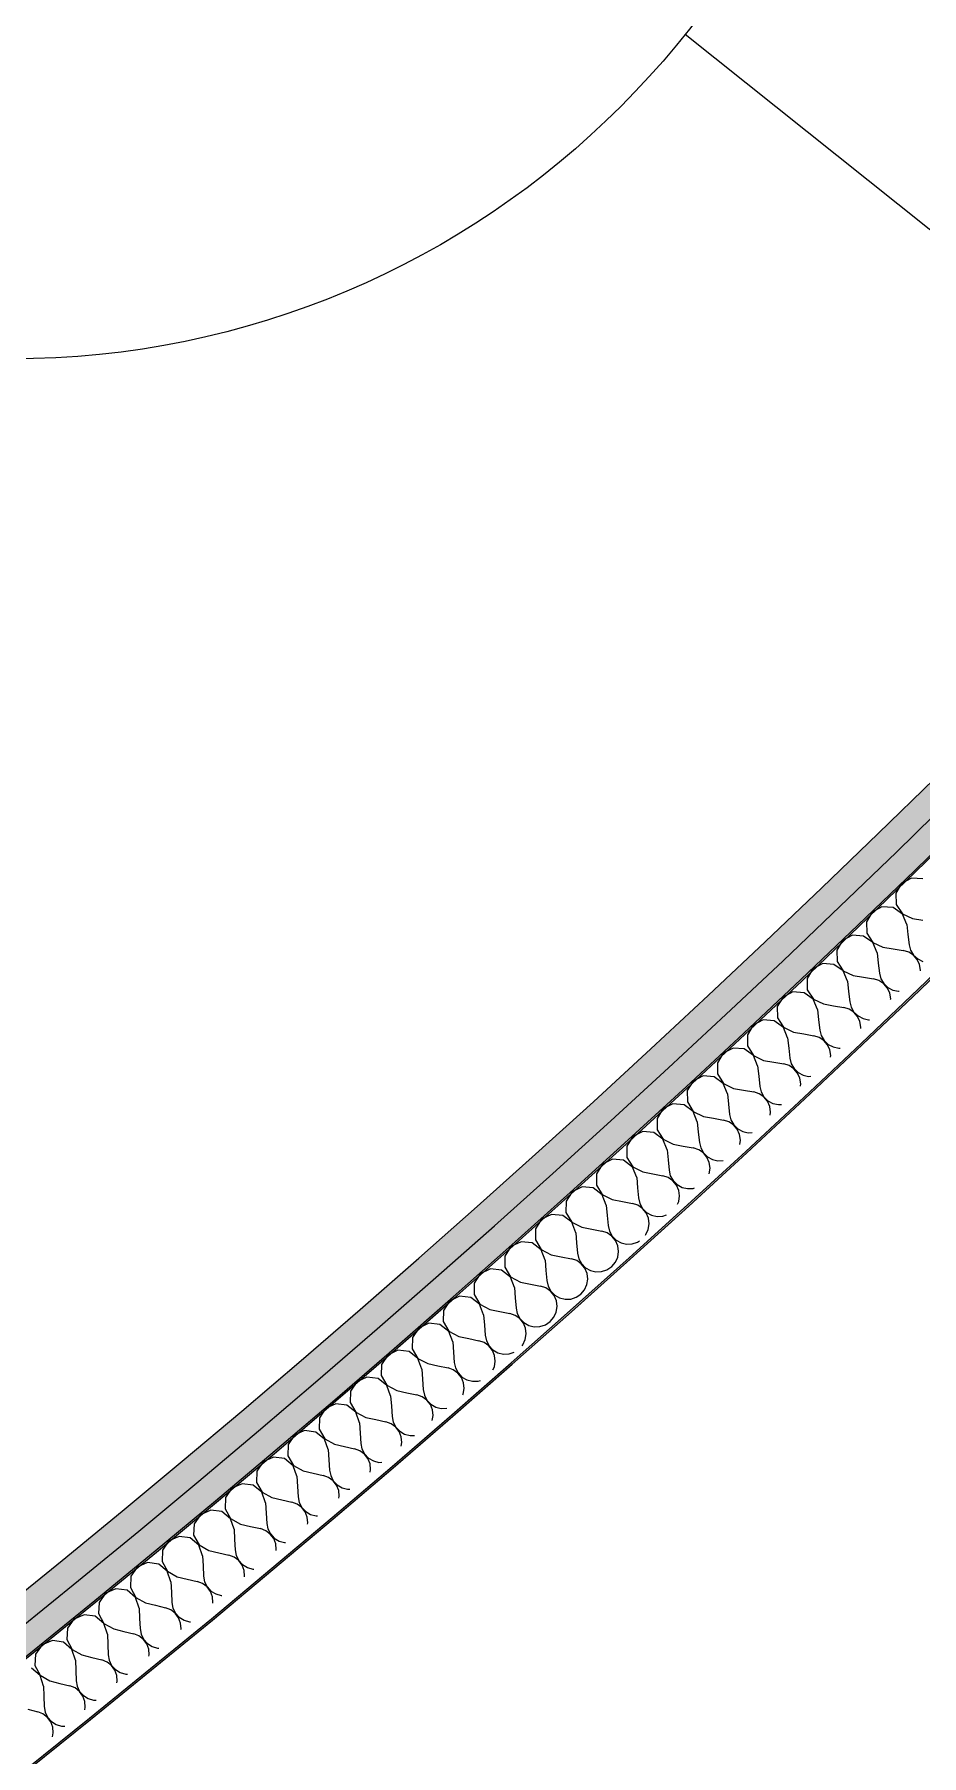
# Model space of a CAD drawing. Header units: millimetres. Extents: x -50172 to 90294, y -80883 to 25069.
# Drawn here: x -22221 to -21706, y -49267 to -48268 of the extents above; entities that cross this region are included whole.
import ezdxf
from ezdxf.enums import TextEntityAlignment as Align

# ---------------------------------------------------------------- set-up
doc = ezdxf.new("R2010")
doc.units = ezdxf.units.MM
doc.header["$MEASUREMENT"] = 0
doc.linetypes.add('Double Dashed', pattern=[1093.611073, 529.166651, -211.666656, 141.111112, -211.666656])
doc.layers.add('New_A-15-MG_Structural_Grid_Phase_2', color=7, linetype='Continuous')
doc.layers.add('New_A-25-M_Wall_Int', color=7, linetype='Continuous')
for name, color, linetype, lineweight, true_color in [('New_A-15-MG_Structural_Grid_Phase_2_Pen_No__222', 7, 'Continuous', 13, 0x65af33), ('New_A-25-M_Wall_Int_Pen_No__107', 7, 'Continuous', 15, 0xa6a6a6), ('New_A-25-M_Wall_Int_Pen_No__81', 7, 'Continuous', 20, 0x6a6a6a)]:
    doc.layers.add(name, color=color, linetype=linetype, lineweight=lineweight, true_color=true_color)
doc.layers.add('New_A-25-M_Wall_Int_Pen_No__1', color=7, linetype='Continuous', lineweight=13)
doc.layers.add('New_A-25-M_Wall_Int_Pen_No__150', color=7, linetype='Continuous', lineweight=0)
doc.styles.add('GENERATED_STYLE_4', font='')
doc.styles.get('GENERATED_STYLE_4').set_extended_font_data('Swis721 BT')

# ---------------------------------------------------------------- blocks, each defined once
blk = doc.blocks.new('*X403')
at = {"layer": 'New_A-25-M_Wall_Int_Pen_No__150', "linetype": 'Continuous'}
for p, q in [((-21717.86, -48760.77), (-21721.12, -48766.4)), ((-21712.12, -48757.7), (-21717.86, -48760.77)), ((-21705.63, -48758.09), (-21712.12, -48757.7)), ((-21729.24, -48774.24), (-21734.98, -48777.3)), ((-21722.75, -48774.65), (-21729.24, -48774.24)), ((-21717.44, -48778.41), (-21722.75, -48774.65)), ((-21721.12, -48766.4), (-21720.94, -48772.91)), ((-21720.94, -48772.91), (-21717.37, -48778.35)), ((-21734.98, -48777.3), (-21738.26, -48782.92)), ((-21738.26, -48782.92), (-21738.1, -48789.42)), ((-21714.9, -48784.41), (-21717.44, -48778.41)), ((-21717.37, -48778.35), (-21711.47, -48781.09)), ((-21714.9, -48784.41), (-21714.17, -48790.32)), ((-21711.47, -48781.09), (-21705.58, -48782.03)), ((-21752.16, -48793.77), (-21755.45, -48799.38)), ((-21746.41, -48790.73), (-21752.16, -48793.77)), ((-21739.92, -48791.16), (-21746.41, -48790.73)), ((-21734.62, -48794.94), (-21739.92, -48791.16)), ((-21738.1, -48789.42), (-21734.55, -48794.87)), ((-21732.1, -48800.94), (-21734.62, -48794.94)), ((-21734.55, -48794.87), (-21728.66, -48797.64)), ((-21714.17, -48790.32), (-21713.45, -48796.23)), ((-21755.45, -48799.38), (-21755.32, -48805.88)), ((-21732.1, -48800.94), (-21731.39, -48806.86)), ((-21728.66, -48797.64), (-21722.78, -48798.59)), ((-21722.78, -48798.59), (-21716.9, -48799.55)), ((-21713.75, -48800.51), (-21716.9, -48799.55)), ((-21711, -48802.3), (-21713.75, -48800.51)), ((-21713.45, -48796.23), (-21712.61, -48799.41)), ((-21712.61, -48799.41), (-21710.93, -48802.23)), ((-21708.84, -48804.78), (-21711, -48802.3)), ((-21710.93, -48802.23), (-21708.54, -48804.49)), ((-21707.44, -48807.75), (-21708.84, -48804.78)), ((-21708.54, -48804.49), (-21705.62, -48806)), ((-21769.39, -48810.19), (-21772.7, -48815.78)), ((-21763.63, -48807.16), (-21769.39, -48810.19)), ((-21757.14, -48807.62), (-21763.63, -48807.16)), ((-21751.85, -48811.41), (-21757.14, -48807.62)), ((-21755.32, -48805.88), (-21751.78, -48811.34)), ((-21749.35, -48817.42), (-21751.85, -48811.41)), ((-21751.78, -48811.34), (-21745.9, -48814.13)), ((-21745.9, -48814.13), (-21740.02, -48815.1)), ((-21740.02, -48815.1), (-21734.14, -48816.07)), ((-21731.39, -48806.86), (-21730.69, -48812.77)), ((-21730.69, -48812.77), (-21729.86, -48815.95)), ((-21706.91, -48811), (-21707.44, -48807.75)), ((-21706.96, -48811.42), (-21706.91, -48811)), ((-21780.9, -48823.54), (-21786.67, -48826.55)), ((-21774.41, -48824.02), (-21780.9, -48823.54)), ((-21769.14, -48827.83), (-21774.41, -48824.02)), ((-21772.7, -48815.78), (-21772.58, -48822.29)), ((-21772.58, -48822.29), (-21769.07, -48827.76)), ((-21749.35, -48817.42), (-21748.66, -48823.34)), ((-21748.66, -48823.34), (-21747.98, -48829.26)), ((-21731, -48817.05), (-21734.14, -48816.07)), ((-21728.25, -48818.85), (-21731, -48817.05)), ((-21729.86, -48815.95), (-21728.18, -48818.78)), ((-21726.1, -48821.33), (-21728.25, -48818.85)), ((-21728.18, -48818.78), (-21725.8, -48821.04)), ((-21724.71, -48824.31), (-21726.1, -48821.33)), ((-21725.8, -48821.04), (-21722.89, -48822.56)), ((-21724.2, -48827.56), (-21724.71, -48824.31)), ((-21722.89, -48822.56), (-21719.67, -48823.23)), ((-21719.67, -48823.23), (-21719.22, -48823.19)), ((-21786.67, -48826.55), (-21790, -48832.13)), ((-21790, -48832.13), (-21789.9, -48838.64)), ((-21766.66, -48833.84), (-21769.14, -48827.83)), ((-21769.07, -48827.76), (-21763.19, -48830.56)), ((-21766.66, -48833.84), (-21765.99, -48839.76)), ((-21763.19, -48830.56), (-21757.32, -48831.56)), ((-21757.32, -48831.56), (-21751.44, -48832.55)), ((-21748.31, -48833.53), (-21751.44, -48832.55)), ((-21745.56, -48835.34), (-21748.31, -48833.53)), ((-21747.98, -48829.26), (-21747.16, -48832.44)), ((-21747.16, -48832.44), (-21745.49, -48835.27)), ((-21743.42, -48837.83), (-21745.56, -48835.34)), ((-21745.49, -48835.27), (-21743.12, -48837.54)), ((-21724.25, -48828.03), (-21724.2, -48827.56)), ((-21804, -48842.85), (-21807.35, -48848.43)), ((-21798.22, -48839.87), (-21804, -48842.85)), ((-21791.74, -48840.36), (-21798.22, -48839.87)), ((-21786.47, -48844.19), (-21791.74, -48840.36)), ((-21789.9, -48838.64), (-21786.4, -48844.12)), ((-21784.02, -48850.21), (-21786.47, -48844.19)), ((-21786.4, -48844.12), (-21780.54, -48846.94)), ((-21765.99, -48839.76), (-21765.32, -48845.69)), ((-21742.04, -48840.81), (-21743.42, -48837.83)), ((-21743.12, -48837.54), (-21740.21, -48839.07)), ((-21741.53, -48844.06), (-21742.04, -48840.81)), ((-21741.61, -48844.71), (-21741.53, -48844.06)), ((-21740.21, -48839.07), (-21736.99, -48839.75)), ((-21736.99, -48839.75), (-21736.41, -48839.7)), ((-21807.35, -48848.43), (-21807.28, -48854.93)), ((-21807.28, -48854.93), (-21803.79, -48860.43)), ((-21784.02, -48850.21), (-21783.36, -48856.14)), ((-21780.54, -48846.94), (-21774.67, -48847.96)), ((-21774.67, -48847.96), (-21768.8, -48848.96)), ((-21765.66, -48849.96), (-21768.8, -48848.96)), ((-21762.92, -48851.78), (-21765.66, -48849.96)), ((-21765.32, -48845.69), (-21764.51, -48848.87)), ((-21764.51, -48848.87), (-21762.85, -48851.71)), ((-21760.79, -48854.27), (-21762.92, -48851.78)), ((-21762.85, -48851.71), (-21760.49, -48853.99)), ((-21759.42, -48857.26), (-21760.79, -48854.27)), ((-21760.49, -48853.99), (-21757.58, -48855.52)), ((-21757.58, -48855.52), (-21754.37, -48856.21)), ((-21821.39, -48859.1), (-21824.75, -48864.67)), ((-21824.75, -48864.67), (-21824.7, -48871.17)), ((-21815.6, -48856.14), (-21821.39, -48859.1)), ((-21809.11, -48856.65), (-21815.6, -48856.14)), ((-21803.86, -48860.5), (-21809.11, -48856.65)), ((-21801.42, -48866.53), (-21803.86, -48860.5)), ((-21803.79, -48860.43), (-21797.94, -48863.27)), ((-21797.94, -48863.27), (-21792.07, -48864.3)), ((-21792.07, -48864.3), (-21786.2, -48865.33)), ((-21783.07, -48866.33), (-21786.2, -48865.33)), ((-21783.36, -48856.14), (-21782.72, -48862.06)), ((-21782.72, -48862.06), (-21781.91, -48865.25)), ((-21781.91, -48865.25), (-21780.27, -48868.09)), ((-21758.92, -48860.51), (-21759.42, -48857.26)), ((-21759.04, -48861.45), (-21758.92, -48860.51)), ((-21754.37, -48856.21), (-21753.53, -48856.15)), ((-21838.82, -48875.3), (-21842.21, -48880.85)), ((-21833.03, -48872.35), (-21838.82, -48875.3)), ((-21826.54, -48872.89), (-21833.03, -48872.35)), ((-21821.3, -48876.75), (-21826.54, -48872.89)), ((-21824.7, -48871.17), (-21821.23, -48876.68)), ((-21801.42, -48866.53), (-21800.79, -48872.45)), ((-21800.79, -48872.45), (-21800.16, -48878.38)), ((-21780.34, -48868.16), (-21783.07, -48866.33)), ((-21778.21, -48870.66), (-21780.34, -48868.16)), ((-21780.27, -48868.09), (-21777.91, -48870.37)), ((-21776.85, -48873.65), (-21778.21, -48870.66)), ((-21777.91, -48870.37), (-21775.01, -48871.92)), ((-21776.36, -48876.91), (-21776.85, -48873.65)), ((-21775.01, -48871.92), (-21771.79, -48872.62)), ((-21771.79, -48872.62), (-21770.58, -48872.54)), ((-21842.21, -48880.85), (-21842.17, -48887.36)), ((-21818.88, -48882.79), (-21821.3, -48876.75)), ((-21821.23, -48876.68), (-21815.39, -48879.54)), ((-21818.88, -48882.79), (-21818.27, -48888.71)), ((-21815.39, -48879.54), (-21809.52, -48880.59)), ((-21809.52, -48880.59), (-21803.66, -48881.63)), ((-21800.53, -48882.65), (-21803.66, -48881.63)), ((-21797.8, -48884.48), (-21800.53, -48882.65)), ((-21800.16, -48878.38), (-21799.37, -48881.57)), ((-21799.37, -48881.57), (-21797.73, -48884.42)), ((-21795.68, -48886.99), (-21797.8, -48884.48)), ((-21797.73, -48884.42), (-21795.38, -48886.71)), ((-21776.54, -48878.26), (-21776.36, -48876.91)), ((-21856.31, -48891.44), (-21859.71, -48896.98)), ((-21850.5, -48888.51), (-21856.31, -48891.44)), ((-21844.02, -48889.06), (-21850.5, -48888.51)), ((-21838.8, -48892.94), (-21844.02, -48889.06)), ((-21842.17, -48887.36), (-21838.73, -48892.88)), ((-21836.4, -48898.99), (-21838.8, -48892.94)), ((-21838.73, -48892.88), (-21832.89, -48895.75)), ((-21818.27, -48888.71), (-21817.66, -48894.64)), ((-21817.66, -48894.64), (-21816.88, -48897.83)), ((-21794.33, -48889.99), (-21795.68, -48886.99)), ((-21795.38, -48886.71), (-21792.49, -48888.27)), ((-21793.86, -48893.24), (-21794.33, -48889.99)), ((-21794.11, -48895.14), (-21793.86, -48893.24)), ((-21792.49, -48888.27), (-21789.27, -48888.97)), ((-21789.27, -48888.97), (-21787.58, -48888.87)), ((-21868.03, -48904.61), (-21873.85, -48907.52)), ((-21861.55, -48905.19), (-21868.03, -48904.61)), ((-21856.34, -48909.08), (-21861.55, -48905.19)), ((-21859.71, -48896.98), (-21859.7, -48903.49)), ((-21859.7, -48903.49), (-21856.27, -48909.02)), ((-21836.4, -48898.99), (-21835.8, -48904.92)), ((-21835.8, -48904.92), (-21835.21, -48910.85)), ((-21832.89, -48895.75), (-21827.03, -48896.82)), ((-21827.03, -48896.82), (-21821.16, -48897.89)), ((-21818.04, -48898.91), (-21821.16, -48897.89)), ((-21815.32, -48900.75), (-21818.04, -48898.91)), ((-21816.88, -48897.83), (-21815.25, -48900.69)), ((-21813.21, -48903.27), (-21815.32, -48900.75)), ((-21815.25, -48900.69), (-21812.9, -48902.99)), ((-21811.87, -48906.27), (-21813.21, -48903.27)), ((-21812.9, -48902.99), (-21810.01, -48904.55)), ((-21810.01, -48904.55), (-21806.8, -48905.27)), ((-21806.8, -48905.27), (-21804.51, -48905.14)), ((-21877.27, -48913.06), (-21877.28, -48919.56)), ((-21873.85, -48907.52), (-21877.27, -48913.06)), ((-21853.96, -48915.14), (-21856.34, -48909.08)), ((-21856.27, -48909.02), (-21850.44, -48911.91)), ((-21853.96, -48915.14), (-21853.38, -48921.07)), ((-21850.44, -48911.91), (-21844.58, -48913)), ((-21844.58, -48913), (-21838.72, -48914.08)), ((-21835.6, -48915.12), (-21838.72, -48914.08)), ((-21832.89, -48916.97), (-21835.6, -48915.12)), ((-21835.21, -48910.85), (-21834.44, -48914.04)), ((-21834.44, -48914.04), (-21832.82, -48916.9)), ((-21811.4, -48909.53), (-21811.87, -48906.27)), ((-21811.75, -48912.09), (-21811.4, -48909.53)), ((-21891.44, -48923.55), (-21894.88, -48929.07)), ((-21885.61, -48920.66), (-21891.44, -48923.55)), ((-21879.13, -48921.26), (-21885.61, -48920.66)), ((-21873.94, -48925.17), (-21879.13, -48921.26)), ((-21877.28, -48919.56), (-21873.86, -48925.1)), ((-21871.57, -48931.23), (-21873.94, -48925.17)), ((-21873.86, -48925.1), (-21868.05, -48928.02)), ((-21853.38, -48921.07), (-21852.81, -48927)), ((-21830.79, -48919.49), (-21832.89, -48916.97)), ((-21832.82, -48916.9), (-21830.48, -48919.21)), ((-21829.45, -48922.5), (-21830.79, -48919.49)), ((-21830.48, -48919.21), (-21827.6, -48920.79)), ((-21829, -48925.75), (-21829.45, -48922.5)), ((-21827.6, -48920.79), (-21824.39, -48921.51)), ((-21824.39, -48921.51), (-21821.39, -48921.35)), ((-21894.88, -48929.07), (-21894.9, -48935.58)), ((-21871.57, -48931.23), (-21871.01, -48937.16)), ((-21868.05, -48928.02), (-21862.19, -48929.12)), ((-21862.19, -48929.12), (-21856.33, -48930.22)), ((-21853.22, -48931.27), (-21856.33, -48930.22)), ((-21850.51, -48933.13), (-21853.22, -48931.27)), ((-21852.81, -48927), (-21852.05, -48930.2)), ((-21852.05, -48930.2), (-21850.44, -48933.06)), ((-21848.41, -48935.66), (-21850.51, -48933.13)), ((-21850.44, -48933.06), (-21848.11, -48935.38)), ((-21848.11, -48935.38), (-21845.23, -48936.96)), ((-21829.51, -48929.15), (-21829.45, -48929.02)), ((-21829.45, -48929.02), (-21829, -48925.75)), ((-21912.54, -48945.04), (-21912.58, -48951.54)), ((-21909.08, -48939.53), (-21912.54, -48945.04)), ((-21903.25, -48936.65), (-21909.08, -48939.53)), ((-21896.77, -48937.27), (-21903.25, -48936.65)), ((-21891.58, -48941.2), (-21896.77, -48937.27)), ((-21894.9, -48935.58), (-21891.51, -48941.13)), ((-21889.24, -48947.27), (-21891.58, -48941.2)), ((-21891.51, -48941.13), (-21885.7, -48944.06)), ((-21885.7, -48944.06), (-21879.85, -48945.19)), ((-21879.85, -48945.19), (-21874, -48946.31)), ((-21871.01, -48937.16), (-21870.46, -48943.1)), ((-21870.46, -48943.1), (-21869.71, -48946.3)), ((-21847.09, -48938.67), (-21848.41, -48935.66)), ((-21847.79, -48946.71), (-21847.11, -48945.19)), ((-21847.11, -48945.19), (-21846.65, -48941.93)), ((-21846.65, -48941.93), (-21847.09, -48938.67)), ((-21845.23, -48936.96), (-21842.02, -48937.7)), ((-21842.02, -48937.7), (-21838.73, -48937.53)), ((-21838.73, -48937.53), (-21837.95, -48937.26)), ((-21920.93, -48952.59), (-21926.77, -48955.44)), ((-21914.45, -48953.23), (-21920.93, -48952.59)), ((-21909.28, -48957.17), (-21914.45, -48953.23)), ((-21912.58, -48951.54), (-21909.21, -48957.1)), ((-21889.24, -48947.27), (-21888.7, -48953.2)), ((-21888.7, -48953.2), (-21888.16, -48959.14)), ((-21870.88, -48947.36), (-21874, -48946.31)), ((-21868.18, -48949.23), (-21870.88, -48947.36)), ((-21869.71, -48946.3), (-21868.11, -48949.17)), ((-21866.09, -48951.77), (-21868.18, -48949.23)), ((-21868.11, -48949.17), (-21865.78, -48951.49)), ((-21864.78, -48954.78), (-21866.09, -48951.77)), ((-21865.78, -48951.49), (-21862.91, -48953.08)), ((-21864.35, -48958.04), (-21864.78, -48954.78)), ((-21862.91, -48953.08), (-21859.71, -48953.83)), ((-21859.71, -48953.83), (-21856.42, -48953.67)), ((-21856.42, -48953.67), (-21854.28, -48952.94)), ((-21930.24, -48960.94), (-21930.31, -48967.45)), ((-21926.77, -48955.44), (-21930.24, -48960.94)), ((-21906.95, -48963.25), (-21909.28, -48957.17)), ((-21909.21, -48957.1), (-21903.41, -48960.06)), ((-21906.95, -48963.25), (-21906.43, -48969.18)), ((-21903.41, -48960.06), (-21897.56, -48961.2)), ((-21897.56, -48961.2), (-21891.71, -48962.34)), ((-21888.6, -48963.4), (-21891.71, -48962.34)), ((-21885.9, -48965.28), (-21888.6, -48963.4)), ((-21888.16, -48959.14), (-21887.42, -48962.34)), ((-21887.42, -48962.34), (-21885.83, -48965.21)), ((-21883.82, -48967.82), (-21885.9, -48965.28)), ((-21885.83, -48965.21), (-21883.51, -48967.54)), ((-21866.42, -48964.61), (-21866.17, -48964.31)), ((-21866.17, -48964.31), (-21864.82, -48961.3)), ((-21864.82, -48961.3), (-21864.35, -48958.04)), ((-21944.51, -48971.3), (-21948, -48976.79)), ((-21938.66, -48968.47), (-21944.51, -48971.3)), ((-21932.19, -48969.13), (-21938.66, -48968.47)), ((-21927.02, -48973.09), (-21932.19, -48969.13)), ((-21930.31, -48967.45), (-21926.95, -48973.02)), ((-21924.72, -48979.17), (-21927.02, -48973.09)), ((-21926.95, -48973.02), (-21921.16, -48975.99)), ((-21906.43, -48969.18), (-21905.92, -48975.12)), ((-21905.92, -48975.12), (-21905.18, -48978.32)), ((-21882.52, -48970.84), (-21883.82, -48967.82)), ((-21883.51, -48967.54), (-21880.65, -48969.14)), ((-21882.58, -48977.36), (-21882.1, -48974.1)), ((-21882.1, -48974.1), (-21882.52, -48970.84)), ((-21880.65, -48969.14), (-21877.44, -48969.9)), ((-21877.44, -48969.9), (-21874.15, -48969.75)), ((-21874.15, -48969.75), (-21871.02, -48968.71)), ((-21871.02, -48968.71), (-21869.85, -48967.91)), ((-21956.44, -48984.29), (-21962.3, -48987.11)), ((-21949.97, -48984.97), (-21956.44, -48984.29)), ((-21944.82, -48988.95), (-21949.97, -48984.97)), ((-21948, -48976.79), (-21948.09, -48983.3)), ((-21948.09, -48983.3), (-21944.75, -48988.88)), ((-21924.72, -48979.17), (-21924.22, -48985.11)), ((-21924.22, -48985.11), (-21923.72, -48991.05)), ((-21921.16, -48975.99), (-21915.32, -48977.15)), ((-21915.32, -48977.15), (-21909.47, -48978.31)), ((-21906.37, -48979.38), (-21909.47, -48978.31)), ((-21903.68, -48981.27), (-21906.37, -48979.38)), ((-21905.18, -48978.32), (-21903.6, -48981.2)), ((-21901.6, -48983.82), (-21903.68, -48981.27)), ((-21903.6, -48981.2), (-21901.29, -48983.54)), ((-21900.31, -48986.84), (-21901.6, -48983.82)), ((-21901.29, -48983.54), (-21898.43, -48985.15)), ((-21898.43, -48985.15), (-21895.23, -48985.92)), ((-21891.94, -48985.78), (-21888.81, -48984.74)), ((-21888.81, -48984.74), (-21886.07, -48982.89)), ((-21886.07, -48982.89), (-21883.94, -48980.37)), ((-21883.94, -48980.37), (-21882.58, -48977.36)), ((-21965.81, -48992.59), (-21965.92, -48999.09)), ((-21962.3, -48987.11), (-21965.81, -48992.59)), ((-21942.54, -48995.04), (-21944.82, -48988.95)), ((-21944.75, -48988.88), (-21938.97, -48991.87)), ((-21942.54, -48995.04), (-21942.05, -49000.98)), ((-21938.97, -48991.87), (-21933.13, -48993.05)), ((-21933.13, -48993.05), (-21927.29, -48994.22)), ((-21924.18, -48995.31), (-21927.29, -48994.22)), ((-21921.5, -48997.2), (-21924.18, -48995.31)), ((-21923.72, -48991.05), (-21923, -48994.25)), ((-21923, -48994.25), (-21921.43, -48997.14)), ((-21901.76, -48996.36), (-21900.39, -48993.36)), ((-21900.39, -48993.36), (-21899.9, -48990.1)), ((-21899.9, -48990.1), (-21900.31, -48986.84)), ((-21895.23, -48985.92), (-21891.94, -48985.78)), ((-21980.15, -49002.86), (-21983.67, -49008.32)), ((-21974.28, -49000.06), (-21980.15, -49002.86)), ((-21967.81, -49000.76), (-21974.28, -49000.06)), ((-21962.67, -49004.75), (-21967.81, -49000.76)), ((-21965.92, -48999.09), (-21962.6, -49004.69)), ((-21960.4, -49010.85), (-21962.67, -49004.75)), ((-21962.6, -49004.69), (-21956.83, -49007.69)), ((-21942.05, -49000.98), (-21941.58, -49006.92)), ((-21919.44, -48999.76), (-21921.5, -48997.2)), ((-21921.43, -48997.14), (-21919.13, -48999.48)), ((-21918.15, -49002.78), (-21919.44, -48999.76)), ((-21919.13, -48999.48), (-21916.27, -49001.1)), ((-21917.75, -49006.05), (-21918.15, -49002.78)), ((-21916.27, -49001.1), (-21913.07, -49001.88)), ((-21913.07, -49001.88), (-21909.78, -49001.75)), ((-21909.78, -49001.75), (-21906.64, -49000.72)), ((-21906.64, -49000.72), (-21903.9, -48998.88)), ((-21903.9, -48998.88), (-21901.76, -48996.36)), ((-21983.67, -49008.32), (-21983.8, -49014.83)), ((-21983.8, -49014.83), (-21980.5, -49020.43)), ((-21960.4, -49010.85), (-21959.94, -49016.79)), ((-21956.83, -49007.69), (-21950.99, -49008.89)), ((-21950.99, -49008.89), (-21945.15, -49010.08)), ((-21942.05, -49011.18), (-21945.15, -49010.08)), ((-21939.37, -49013.08), (-21942.05, -49011.18)), ((-21941.58, -49006.92), (-21940.86, -49010.13)), ((-21940.86, -49010.13), (-21939.3, -49013.02)), ((-21937.32, -49015.64), (-21939.37, -49013.08)), ((-21939.3, -49013.02), (-21937.01, -49015.37)), ((-21924.53, -49016.65), (-21921.78, -49014.82)), ((-21921.78, -49014.82), (-21919.63, -49012.3)), ((-21919.63, -49012.3), (-21918.25, -49009.3)), ((-21918.25, -49009.3), (-21917.75, -49006.05)), ((-22001.58, -49024), (-22001.73, -49030.51)), ((-21998.04, -49018.55), (-22001.58, -49024)), ((-21992.16, -49015.77), (-21998.04, -49018.55)), ((-21985.69, -49016.49), (-21992.16, -49015.77)), ((-21980.57, -49020.5), (-21985.69, -49016.49)), ((-21978.32, -49026.6), (-21980.57, -49020.5)), ((-21980.5, -49020.43), (-21974.73, -49023.46)), ((-21974.73, -49023.46), (-21968.9, -49024.67)), ((-21968.9, -49024.67), (-21963.07, -49025.89)), ((-21959.94, -49016.79), (-21959.48, -49022.73)), ((-21959.48, -49022.73), (-21958.78, -49025.94)), ((-21937.55, -49028.19), (-21936.17, -49025.19)), ((-21936.04, -49018.67), (-21937.32, -49015.64)), ((-21937.01, -49015.37), (-21934.15, -49017)), ((-21936.17, -49025.19), (-21935.65, -49021.94)), ((-21935.65, -49021.94), (-21936.04, -49018.67)), ((-21934.15, -49017), (-21930.96, -49017.78)), ((-21930.96, -49017.78), (-21927.67, -49017.66)), ((-21927.67, -49017.66), (-21924.53, -49016.65)), ((-22015.98, -49034.18), (-22019.54, -49039.63)), ((-22010.09, -49031.42), (-22015.98, -49034.18)), ((-22003.63, -49032.16), (-22010.09, -49031.42)), ((-21998.52, -49036.19), (-22003.63, -49032.16)), ((-22001.73, -49030.51), (-21998.44, -49036.12)), ((-21978.32, -49026.6), (-21977.88, -49032.54)), ((-21977.88, -49032.54), (-21977.44, -49038.49)), ((-21959.97, -49026.99), (-21963.07, -49025.89)), ((-21957.3, -49028.9), (-21959.97, -49026.99)), ((-21958.78, -49025.94), (-21957.23, -49028.84)), ((-21955.25, -49031.47), (-21957.3, -49028.9)), ((-21957.23, -49028.84), (-21954.94, -49031.19)), ((-21953.99, -49034.5), (-21955.25, -49031.47)), ((-21954.94, -49031.19), (-21952.09, -49032.83)), ((-21953.6, -49037.77), (-21953.99, -49034.5)), ((-21952.09, -49032.83), (-21948.9, -49033.63)), ((-21948.9, -49033.63), (-21945.6, -49033.52)), ((-21945.6, -49033.52), (-21942.61, -49032.56)), ((-21938.08, -49028.79), (-21937.55, -49028.19)), ((-22019.54, -49039.63), (-22019.71, -49046.13)), ((-21996.29, -49042.3), (-21998.52, -49036.19)), ((-21998.44, -49036.12), (-21992.69, -49039.17)), ((-21996.29, -49042.3), (-21995.86, -49048.24)), ((-21992.69, -49039.17), (-21986.86, -49040.4)), ((-21986.86, -49040.4), (-21981.03, -49041.63)), ((-21977.94, -49042.75), (-21981.03, -49041.63)), ((-21975.27, -49044.66), (-21977.94, -49042.75)), ((-21977.44, -49038.49), (-21976.74, -49041.7)), ((-21976.74, -49041.7), (-21975.2, -49044.6)), ((-21973.23, -49047.24), (-21975.27, -49044.66)), ((-21975.2, -49044.6), (-21972.92, -49046.96)), ((-21954.99, -49042.87), (-21954.13, -49041.02)), ((-21954.13, -49041.02), (-21953.6, -49037.77)), ((-22037.55, -49055.19), (-22037.74, -49061.7)), ((-22033.97, -49049.76), (-22037.55, -49055.19)), ((-22028.07, -49047.02), (-22033.97, -49049.76)), ((-22021.61, -49047.78), (-22028.07, -49047.02)), ((-22016.51, -49051.82), (-22021.61, -49047.78)), ((-22019.71, -49046.13), (-22016.44, -49051.76)), ((-22014.3, -49057.94), (-22016.51, -49051.82)), ((-22016.44, -49051.76), (-22010.7, -49054.82)), ((-22010.7, -49054.82), (-22004.87, -49056.07)), ((-21995.86, -49048.24), (-21995.44, -49054.19)), ((-21995.44, -49054.19), (-21994.76, -49057.4)), ((-21971.98, -49050.28), (-21973.23, -49047.24)), ((-21972.92, -49046.96), (-21970.08, -49048.61)), ((-21972.14, -49056.8), (-21971.61, -49053.55)), ((-21971.61, -49053.55), (-21971.98, -49050.28)), ((-21970.08, -49048.61), (-21966.89, -49049.42)), ((-21966.89, -49049.42), (-21963.59, -49049.32)), ((-21963.59, -49049.32), (-21962.23, -49048.89)), ((-22046.11, -49062.56), (-22052.01, -49065.28)), ((-22039.65, -49063.34), (-22046.11, -49062.56)), ((-22034.56, -49067.39), (-22039.65, -49063.34)), ((-22037.74, -49061.7), (-22034.49, -49067.33)), ((-22014.3, -49057.94), (-22013.9, -49063.88)), ((-22013.9, -49063.88), (-22013.49, -49069.83)), ((-22004.87, -49056.07), (-21999.05, -49057.32)), ((-21995.96, -49058.44), (-21999.05, -49057.32)), ((-21993.3, -49060.37), (-21995.96, -49058.44)), ((-21994.76, -49057.4), (-21993.22, -49060.31)), ((-21991.27, -49062.95), (-21993.3, -49060.37)), ((-21993.22, -49060.31), (-21990.95, -49062.68)), ((-21990.02, -49065.99), (-21991.27, -49062.95)), ((-21990.95, -49062.68), (-21988.11, -49064.34)), ((-21988.11, -49064.34), (-21984.93, -49065.15)), ((-21984.93, -49065.15), (-21981.66, -49065.07)), ((-21972.41, -49057.37), (-21972.14, -49056.8)), ((-22055.61, -49070.7), (-22055.82, -49077.2)), ((-22052.01, -49065.28), (-22055.61, -49070.7)), ((-22032.37, -49073.52), (-22034.56, -49067.39)), ((-22034.49, -49067.33), (-22028.75, -49070.41)), ((-22032.37, -49073.52), (-22031.98, -49079.47)), ((-22028.75, -49070.41), (-22022.93, -49071.68)), ((-22022.93, -49071.68), (-22017.11, -49072.95)), ((-22014.03, -49074.09), (-22017.11, -49072.95)), ((-22011.37, -49076.02), (-22014.03, -49074.09)), ((-22013.49, -49069.83), (-22012.82, -49073.05)), ((-22012.82, -49073.05), (-22011.3, -49075.96)), ((-21990.14, -49072.12), (-21989.66, -49069.26)), ((-21989.66, -49069.26), (-21990.02, -49065.99)), ((-22070.1, -49080.74), (-22073.71, -49086.15)), ((-22064.19, -49078.04), (-22070.1, -49080.74)), ((-22057.73, -49078.84), (-22064.19, -49078.04)), ((-22052.66, -49082.91), (-22057.73, -49078.84)), ((-22055.82, -49077.2), (-22052.58, -49082.85)), ((-22050.49, -49089.05), (-22052.66, -49082.91)), ((-22052.58, -49082.85), (-22046.86, -49085.95)), ((-22031.98, -49079.47), (-22031.6, -49085.41)), ((-22009.35, -49078.61), (-22011.37, -49076.02)), ((-22011.3, -49075.96), (-22009.03, -49078.34)), ((-22008.11, -49081.65), (-22009.35, -49078.61)), ((-22009.03, -49078.34), (-22006.2, -49080)), ((-22008.13, -49087.09), (-22007.76, -49084.92)), ((-22007.76, -49084.92), (-22008.11, -49081.65)), ((-22006.2, -49080), (-22003.02, -49080.83)), ((-22003.02, -49080.83), (-22000.54, -49080.77)), ((-22082.32, -49093.46), (-22088.24, -49096.15)), ((-22075.86, -49094.28), (-22082.32, -49093.46)), ((-22070.8, -49098.37), (-22075.86, -49094.28)), ((-22073.71, -49086.15), (-22073.95, -49092.66)), ((-22073.95, -49092.66), (-22070.73, -49098.31)), ((-22050.49, -49089.05), (-22050.12, -49094.99)), ((-22050.12, -49094.99), (-22049.75, -49100.94)), ((-22046.86, -49085.95), (-22041.04, -49087.24)), ((-22041.04, -49087.24), (-22035.23, -49088.52)), ((-22032.14, -49089.67), (-22035.23, -49088.52)), ((-22029.49, -49091.61), (-22032.14, -49089.67)), ((-22031.6, -49085.41), (-22030.94, -49088.63)), ((-22030.94, -49088.63), (-22029.42, -49091.55)), ((-22027.48, -49094.21), (-22029.49, -49091.61)), ((-22029.42, -49091.55), (-22027.16, -49093.93)), ((-22026.26, -49097.26), (-22027.48, -49094.21)), ((-22027.16, -49093.93), (-22024.34, -49095.61)), ((-22091.87, -49101.55), (-22092.12, -49108.05)), ((-22088.24, -49096.15), (-22091.87, -49101.55)), ((-22068.65, -49104.52), (-22070.8, -49098.37)), ((-22070.73, -49098.31), (-22065.02, -49101.43)), ((-22068.65, -49104.52), (-22068.3, -49110.46)), ((-22065.02, -49101.43), (-22059.2, -49102.74)), ((-22059.2, -49102.74), (-22053.39, -49104.04)), ((-22050.31, -49105.19), (-22053.39, -49104.04)), ((-22049.75, -49100.94), (-22049.1, -49104.16)), ((-22049.1, -49104.16), (-22047.59, -49107.08)), ((-22025.91, -49100.53), (-22026.26, -49097.26)), ((-22026.19, -49102.12), (-22025.91, -49100.53)), ((-22024.34, -49095.61), (-22021.16, -49096.45)), ((-22021.16, -49096.45), (-22019.33, -49096.41)), ((-22106.43, -49111.5), (-22110.07, -49116.88)), ((-22100.5, -49108.83), (-22106.43, -49111.5)), ((-22094.04, -49109.67), (-22100.5, -49108.83)), ((-22089, -49113.78), (-22094.04, -49109.67)), ((-22092.12, -49108.05), (-22088.92, -49113.71)), ((-22086.87, -49119.93), (-22089, -49113.78)), ((-22088.92, -49113.71), (-22083.22, -49116.85)), ((-22068.3, -49110.46), (-22067.96, -49116.41)), ((-22047.67, -49107.15), (-22050.31, -49105.19)), ((-22045.66, -49109.75), (-22047.67, -49107.15)), ((-22047.59, -49107.08), (-22045.35, -49109.48)), ((-22044.45, -49112.8), (-22045.66, -49109.75)), ((-22045.35, -49109.48), (-22042.52, -49111.16)), ((-22044.11, -49116.07), (-22044.45, -49112.8)), ((-22042.52, -49111.16), (-22039.34, -49112.01)), ((-22039.34, -49112.01), (-22038.05, -49111.99)), ((-22118.72, -49124.14), (-22124.66, -49126.79)), ((-22112.27, -49125), (-22118.72, -49124.14)), ((-22107.24, -49129.12), (-22112.27, -49125)), ((-22110.07, -49116.88), (-22110.35, -49123.38)), ((-22110.35, -49123.38), (-22107.17, -49129.06)), ((-22086.87, -49119.93), (-22086.53, -49125.87)), ((-22083.22, -49116.85), (-22077.41, -49118.18)), ((-22077.41, -49118.18), (-22071.6, -49119.5)), ((-22068.53, -49120.66), (-22071.6, -49119.5)), ((-22065.89, -49122.62), (-22068.53, -49120.66)), ((-22067.96, -49116.41), (-22067.31, -49119.64)), ((-22067.31, -49119.64), (-22065.82, -49122.56)), ((-22063.89, -49125.23), (-22065.89, -49122.62)), ((-22065.82, -49122.56), (-22063.57, -49124.96)), ((-22063.57, -49124.96), (-22060.76, -49126.65)), ((-22044.32, -49117.21), (-22044.11, -49116.07)), ((-22128.33, -49132.16), (-22128.62, -49138.66)), ((-22124.66, -49126.79), (-22128.33, -49132.16)), ((-22105.13, -49135.28), (-22107.24, -49129.12)), ((-22107.17, -49129.06), (-22101.47, -49132.21)), ((-22101.47, -49132.21), (-22095.67, -49133.56)), ((-22095.67, -49133.56), (-22089.86, -49134.9)), ((-22086.79, -49136.07), (-22089.86, -49134.9)), ((-22086.53, -49125.87), (-22086.21, -49131.82)), ((-22086.21, -49131.82), (-22085.58, -49135.05)), ((-22085.58, -49135.05), (-22084.09, -49137.98)), ((-22062.69, -49128.29), (-22063.89, -49125.23)), ((-22062.37, -49131.56), (-22062.69, -49128.29)), ((-22062.51, -49132.34), (-22062.37, -49131.56)), ((-22060.76, -49126.65), (-22057.58, -49127.51)), ((-22057.58, -49127.51), (-22056.69, -49127.5)), ((-22142.95, -49142.02), (-22146.63, -49147.38)), ((-22137, -49139.39), (-22142.95, -49142.02)), ((-22130.55, -49140.27), (-22137, -49139.39)), ((-22125.53, -49144.41), (-22130.55, -49140.27)), ((-22128.62, -49138.66), (-22125.46, -49144.35)), ((-22123.44, -49150.57), (-22125.53, -49144.41)), ((-22125.46, -49144.35), (-22119.77, -49147.52)), ((-22105.13, -49135.28), (-22104.82, -49141.23)), ((-22104.82, -49141.23), (-22104.51, -49147.18)), ((-22084.16, -49138.04), (-22086.79, -49136.07)), ((-22082.17, -49140.65), (-22084.16, -49138.04)), ((-22084.09, -49137.98), (-22081.85, -49140.39)), ((-22080.98, -49143.72), (-22082.17, -49140.65)), ((-22081.85, -49140.39), (-22079.04, -49142.09)), ((-22080.67, -49146.99), (-22080.98, -49143.72)), ((-22079.04, -49142.09), (-22075.87, -49142.96)), ((-22075.87, -49142.96), (-22075.25, -49142.95)), ((-22155.32, -49154.58), (-22161.28, -49157.19)), ((-22148.88, -49155.48), (-22155.32, -49154.58)), ((-22146.63, -49147.38), (-22146.94, -49153.88)), ((-22146.94, -49153.88), (-22143.8, -49159.58)), ((-22123.44, -49150.57), (-22123.15, -49156.52)), ((-22119.77, -49147.52), (-22113.97, -49148.88)), ((-22113.97, -49148.88), (-22108.17, -49150.24)), ((-22105.11, -49151.42), (-22108.17, -49150.24)), ((-22102.48, -49153.4), (-22105.11, -49151.42)), ((-22104.51, -49147.18), (-22103.89, -49150.41)), ((-22103.89, -49150.41), (-22102.41, -49153.34)), ((-22100.5, -49156.02), (-22102.48, -49153.4)), ((-22102.41, -49153.34), (-22100.18, -49155.75)), ((-22080.77, -49147.54), (-22080.67, -49146.99)), ((-22164.98, -49162.54), (-22165.31, -49169.04)), ((-22161.28, -49157.19), (-22164.98, -49162.54)), ((-22143.87, -49159.64), (-22148.88, -49155.48)), ((-22141.8, -49165.81), (-22143.87, -49159.64)), ((-22143.8, -49159.58), (-22138.12, -49162.77)), ((-22138.12, -49162.77), (-22132.33, -49164.15)), ((-22132.33, -49164.15), (-22126.53, -49165.53)), ((-22123.15, -49156.52), (-22122.86, -49162.47)), ((-22122.86, -49162.47), (-22122.25, -49165.7)), ((-22099.31, -49159.09), (-22100.5, -49156.02)), ((-22100.18, -49155.75), (-22097.38, -49157.47)), ((-22099.01, -49162.36), (-22099.31, -49159.09)), ((-22099.09, -49162.79), (-22099.01, -49162.36)), ((-22097.38, -49157.47), (-22094.21, -49158.34)), ((-22094.21, -49158.34), (-22093.75, -49158.34)), ((-22179.66, -49172.31), (-22183.37, -49177.65)), ((-22173.7, -49169.72), (-22179.66, -49172.31)), ((-22167.25, -49170.64), (-22173.7, -49169.72)), ((-22162.26, -49174.81), (-22167.25, -49170.64)), ((-22165.31, -49169.04), (-22162.19, -49174.75)), ((-22160.21, -49180.99), (-22162.26, -49174.81)), ((-22162.19, -49174.75), (-22156.52, -49177.95)), ((-22141.8, -49165.81), (-22141.52, -49171.76)), ((-22141.52, -49171.76), (-22141.25, -49177.71)), ((-22123.47, -49166.72), (-22126.53, -49165.53)), ((-22120.85, -49168.7), (-22123.47, -49166.72)), ((-22122.25, -49165.7), (-22120.78, -49168.64)), ((-22118.88, -49171.33), (-22120.85, -49168.7)), ((-22120.78, -49168.64), (-22118.56, -49171.06)), ((-22117.7, -49174.4), (-22118.88, -49171.33)), ((-22118.56, -49171.06), (-22115.76, -49172.78)), ((-22117.41, -49177.68), (-22117.7, -49174.4)), ((-22115.76, -49172.78), (-22112.59, -49173.67)), ((-22112.59, -49173.67), (-22112.17, -49173.67)), ((-22192.12, -49184.79), (-22198.09, -49187.37)), ((-22185.68, -49185.74), (-22192.12, -49184.79)), ((-22183.37, -49177.65), (-22183.73, -49184.15)), ((-22183.73, -49184.15), (-22180.62, -49189.86)), ((-22160.21, -49180.99), (-22159.95, -49186.94)), ((-22156.52, -49177.95), (-22150.73, -49179.36)), ((-22150.73, -49179.36), (-22144.94, -49180.75)), ((-22141.88, -49181.95), (-22144.94, -49180.75)), ((-22139.27, -49183.95), (-22141.88, -49181.95)), ((-22141.25, -49177.71), (-22140.65, -49180.94)), ((-22140.65, -49180.94), (-22139.19, -49183.89)), ((-22137.3, -49186.58), (-22139.27, -49183.95)), ((-22139.19, -49183.89), (-22136.98, -49186.31)), ((-22117.49, -49178.1), (-22117.41, -49177.68)), ((-22201.82, -49192.69), (-22202.2, -49199.19)), ((-22198.09, -49187.37), (-22201.82, -49192.69)), ((-22180.7, -49189.92), (-22185.68, -49185.74)), ((-22178.66, -49196.1), (-22180.7, -49189.92)), ((-22180.62, -49189.86), (-22174.97, -49193.08)), ((-22174.97, -49193.08), (-22169.18, -49194.5)), ((-22169.18, -49194.5), (-22163.39, -49195.92)), ((-22159.95, -49186.94), (-22159.7, -49192.89)), ((-22159.7, -49192.89), (-22159.11, -49196.12)), ((-22136.14, -49189.65), (-22137.3, -49186.58)), ((-22136.98, -49186.31), (-22134.19, -49188.04)), ((-22135.86, -49192.93), (-22136.14, -49189.65)), ((-22135.96, -49193.47), (-22135.86, -49192.93)), ((-22134.19, -49188.04), (-22131.02, -49188.94)), ((-22131.02, -49188.94), (-22130.52, -49188.94)), ((-22216.56, -49202.36), (-22220.31, -49207.68)), ((-22210.58, -49199.81), (-22216.56, -49202.36)), ((-22204.15, -49200.77), (-22210.58, -49199.81)), ((-22199.18, -49204.98), (-22204.15, -49200.77)), ((-22202.2, -49199.19), (-22199.11, -49204.92)), ((-22197.17, -49211.16), (-22199.18, -49204.98)), ((-22199.11, -49204.92), (-22193.46, -49208.16)), ((-22178.66, -49196.1), (-22178.43, -49202.06)), ((-22178.43, -49202.06), (-22178.19, -49208.01)), ((-22160.34, -49197.13), (-22163.39, -49195.92)), ((-22157.73, -49199.13), (-22160.34, -49197.13)), ((-22159.11, -49196.12), (-22157.66, -49199.07)), ((-22155.78, -49201.77), (-22157.73, -49199.13)), ((-22157.66, -49199.07), (-22155.46, -49201.51)), ((-22154.62, -49204.85), (-22155.78, -49201.77)), ((-22155.46, -49201.51), (-22152.67, -49203.25)), ((-22154.35, -49208.13), (-22154.62, -49204.85)), ((-22152.67, -49203.25), (-22149.5, -49204.15)), ((-22149.5, -49204.15), (-22148.8, -49204.15)), ((-22220.31, -49207.68), (-22220.71, -49214.18)), ((-22220.71, -49214.18), (-22217.64, -49219.91)), ((-22197.17, -49211.16), (-22196.95, -49217.12)), ((-22193.46, -49208.16), (-22187.68, -49209.59)), ((-22187.68, -49209.59), (-22181.9, -49211.03)), ((-22178.85, -49212.25), (-22181.9, -49211.03)), ((-22176.25, -49214.26), (-22178.85, -49212.25)), ((-22178.19, -49208.01), (-22177.61, -49211.25)), ((-22177.61, -49211.25), (-22176.17, -49214.2)), ((-22174.3, -49216.9), (-22176.25, -49214.26)), ((-22176.17, -49214.2), (-22173.98, -49216.64)), ((-22154.51, -49208.9), (-22154.35, -49208.13)), ((-22217.71, -49219.97), (-22222.67, -49215.75)), ((-22215.72, -49226.17), (-22217.71, -49219.97)), ((-22217.64, -49219.91), (-22212.01, -49223.17)), ((-22212.01, -49223.17), (-22206.23, -49224.63)), ((-22206.23, -49224.63), (-22200.45, -49226.08)), ((-22196.95, -49217.12), (-22196.74, -49223.07)), ((-22196.74, -49223.07), (-22196.17, -49226.31)), ((-22173.15, -49219.98), (-22174.3, -49216.9)), ((-22173.98, -49216.64), (-22171.19, -49218.39)), ((-22172.89, -49223.26), (-22173.15, -49219.98)), ((-22173.12, -49224.4), (-22172.89, -49223.26)), ((-22171.19, -49218.39), (-22168.03, -49219.31)), ((-22168.03, -49219.31), (-22167.01, -49219.31)), ((-22215.72, -49226.17), (-22215.52, -49232.12)), ((-22215.52, -49232.12), (-22215.33, -49238.08)), ((-22197.4, -49227.31), (-22200.45, -49226.08)), ((-22194.81, -49229.33), (-22197.4, -49227.31)), ((-22196.17, -49226.31), (-22194.73, -49229.27)), ((-22192.87, -49231.98), (-22194.81, -49229.33)), ((-22194.73, -49229.27), (-22192.55, -49231.72)), ((-22191.73, -49235.06), (-22192.87, -49231.98)), ((-22192.55, -49231.72), (-22189.77, -49233.47)), ((-22189.77, -49233.47), (-22186.61, -49234.4)), ((-22186.61, -49234.4), (-22185.16, -49234.41)), ((-22224.82, -49239.6), (-22219.05, -49241.07)), ((-22216.01, -49242.31), (-22219.05, -49241.07)), ((-22213.42, -49244.34), (-22216.01, -49242.31)), ((-22215.33, -49238.08), (-22214.77, -49241.32)), ((-22214.77, -49241.32), (-22213.34, -49244.28)), ((-22211.49, -49246.99), (-22213.42, -49244.34)), ((-22213.34, -49244.28), (-22211.16, -49246.73)), ((-22191.81, -49239.95), (-22191.48, -49238.34)), ((-22191.48, -49238.34), (-22191.73, -49235.06)), ((-22210.36, -49250.08), (-22211.49, -49246.99)), ((-22211.16, -49246.73), (-22208.39, -49248.5)), ((-22210.58, -49255.57), (-22210.12, -49253.36)), ((-22210.12, -49253.36), (-22210.36, -49250.08)), ((-22208.39, -49248.5), (-22205.24, -49249.44)), ((-22205.24, -49249.44), (-22203.24, -49249.46))]:
    blk.add_line(p, q, dxfattribs=at)
blk = doc.blocks.new('Wall_74_1', base_point=(-29918.46, -50217.22))
at = {"layer": 'New_A-25-M_Wall_Int_Pen_No__107', "linetype": 'Continuous'}
for points in [[(-20081.52, -46377.18, -0.413614), (-29924.46, -50230.97), (-29930.45, -50244.72, 0.413614), (-20067.79, -46383.21)], [(-20095.26, -46371.16, -0.413614), (-29918.46, -50217.22), (-29924.46, -50230.97, 0.413614), (-20081.52, -46377.18)]]:
    blk.add_hatch(color=256, dxfattribs=at).paths.add_polyline_path(points)
at = {"layer": 'New_A-25-M_Wall_Int_Pen_No__81', "linetype": 'Continuous', "lineweight": 0, "true_color": 0x353535}
for points in [[(-20067.79, -46383.21, -0.413614), (-29930.45, -50244.72), (-29930.85, -50245.64, 0.413614), (-20066.87, -46383.61)], [(-20021.08, -46403.69, -0.413614), (-29950.84, -50291.47), (-29951.24, -50292.39, 0.413614), (-20020.16, -46404.09)]]:
    blk.add_hatch(color=250, dxfattribs=at).paths.add_polyline_path(points)
at = {"layer": 'New_A-25-M_Wall_Int_Pen_No__1', "linetype": 'Continuous'}
for radius in [7482.12, 7467.12, 7498.12, 7497.12, 7549.12, 7548.12]:
    blk.add_arc((-26933.84, -43372.52), radius, 246.440445, 336.323082, dxfattribs=at)
at = {"layer": 'New_A-25-M_Wall_Int', "color": 250, "lineweight": 50, "true_color": 0x2a2a2a}
blk.add_blockref('*X403', (0, 0), dxfattribs=at)
blk = doc.blocks.new('Standard grid marker_14')
at = {"layer": 'New_A-15-MG_Structural_Grid_Phase_2_Pen_No__222', "linetype": 'Double Dashed'}
blk.add_line((19467.55, 0.53), (22058.16, 0.53), dxfattribs=at)
at = {"layer": 'New_A-15-MG_Structural_Grid_Phase_2_Pen_No__222', "linetype": 'Continuous'}
blk.add_circle((22558.16, 0.53), 500, dxfattribs=at)
at = {"layer": 'New_A-15-MG_Structural_Grid_Phase_2_Pen_No__222', "style": 'GENERATED_STYLE_4'}
for tag, p in [('AC_MarkerText_1_0', (-500, 43.92)), ('AC_MarkerText_1_1', (22558.16, 43.92))]:
    blk.add_attdef(tag, text='', height=350, rotation=195.02767, dxfattribs=at).set_placement(p, align=Align.MIDDLE_CENTER)

msp = doc.modelspace()

# ---------------------------------------------------------------- block references
at = {"layer": 'New_A-15-MG_Structural_Grid_Phase_2', "color": 8, "linetype": 'Continuous', "lineweight": 15, "zscale": 1000, "rotation": 141.4127390902341}
msp.add_blockref('Standard grid marker_14', (-4601.23, -62025.7), dxfattribs=at)
at = {"layer": 'New_A-25-M_Wall_Int', "color": 250, "lineweight": 50, "true_color": 0x2a2a2a}
msp.add_blockref('Wall_74_1', (-29918.46, -50217.22), dxfattribs=at)

doc.saveas('drawing.dxf')
